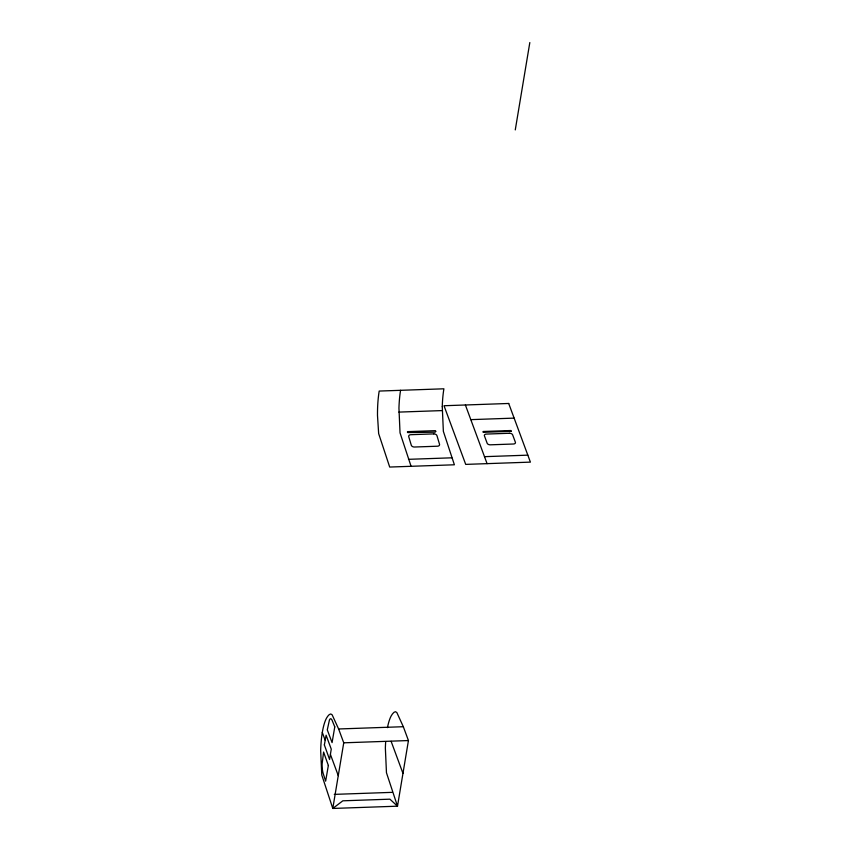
<?xml version="1.0" encoding="UTF-8"?>
<svg xmlns="http://www.w3.org/2000/svg" width="851" height="851" viewBox="0 0 851 851"><rect width="100%" height="100%" fill="white"/><g stroke="black" fill="none" stroke-linecap="round" stroke-linejoin="round"><path stroke-width="1.28" d="M385.684 741.721A47.709 12.361 88 0 0 385.365 748.05L386.46 772.74L397.502 806.184L389.907 799.174L342.836 800.812L332.794 808.45L321.763 775.006L320.667 750.316A47.709 12.361 88 0 1 325.784 719.616C326.497 717.818 330.039 711.713 332.145 714.819L338.624 728.977L343.74 742.817L332.794 808.45L397.502 806.184L408.437 740.551L403.321 726.711L396.843 712.553C394.736 709.447 391.205 715.553 390.481 717.35A47.709 12.361 88 0 0 387.46 727.637M515.27 129.905L529.822 42.55M398.896 412.097L442.222 410.586M470.805 419.639L514.132 418.118M408.491 459.327L451.817 457.817M484.506 456.668L527.822 455.157M338.624 728.977L403.321 726.711M343.74 742.817L408.437 740.551M334.283 794.377L392.375 792.345M465.391 404.991L487.08 463.646M411.076 466.305L400.034 432.861L398.949 408.161A47.709 12.361 88 0 1 400.576 390.311M391.109 741.295L402.97 773.368M322.306 732.466L325.146 740.168M330.475 754.56L338.272 775.633M442.265 406.65L443.36 431.34L454.391 464.784L389.694 467.05L378.652 433.606L377.493 415.458A47.709 12.361 88 0 1 379.195 391.066L443.892 388.801A47.709 12.361 88 0 0 442.265 406.65M334.773 726.892L332.081 742.615L327.284 729.86L329.443 719.957A10.138 2.627 88 0 1 332.05 720.169L334.773 726.892M324.359 744.933L329.582 759.507L331.252 749.125L326.103 735.221L324.359 744.933M328.348 765.485L325.646 781.154L323.167 773.453A10.138 2.627 88 0 1 322.135 763.836L323.593 752.039L328.348 765.485M435.68 431.606L434.797 432.18L407.661 432.585A1.17 0.957 20.5 0 1 407.555 431.638L435.414 430.659A1.17 0.957 20.5 0 1 435.68 431.606M511.238 431.319L483.219 432.297A1.17 0.702 9.5 0 1 483.155 431.489L510.706 430.521A1.17 0.702 9.5 0 1 511.238 431.319M508.707 403.47L444.009 405.736L465.71 464.391L530.407 462.125L508.707 403.47M433.797 433.893L410.778 434.701A2.691 1.84 12.4 0 0 408.735 436.669L411.288 445.222A2.691 1.84 12.4 0 0 414.448 447.02L437.478 446.211A2.691 1.84 12.4 0 0 439.52 444.233L436.967 435.691A2.691 1.84 12.4 0 0 433.797 433.893M509.43 433.265L486.4 434.074A2.691 1.606 9.5 0 0 484.41 435.808L487.166 443.265A2.691 1.606 9.5 0 0 490.378 444.818L513.398 444.009A2.691 1.606 9.5 0 0 515.398 442.275L512.632 434.818A2.691 1.606 9.5 0 0 509.43 433.265"/></g></svg>
